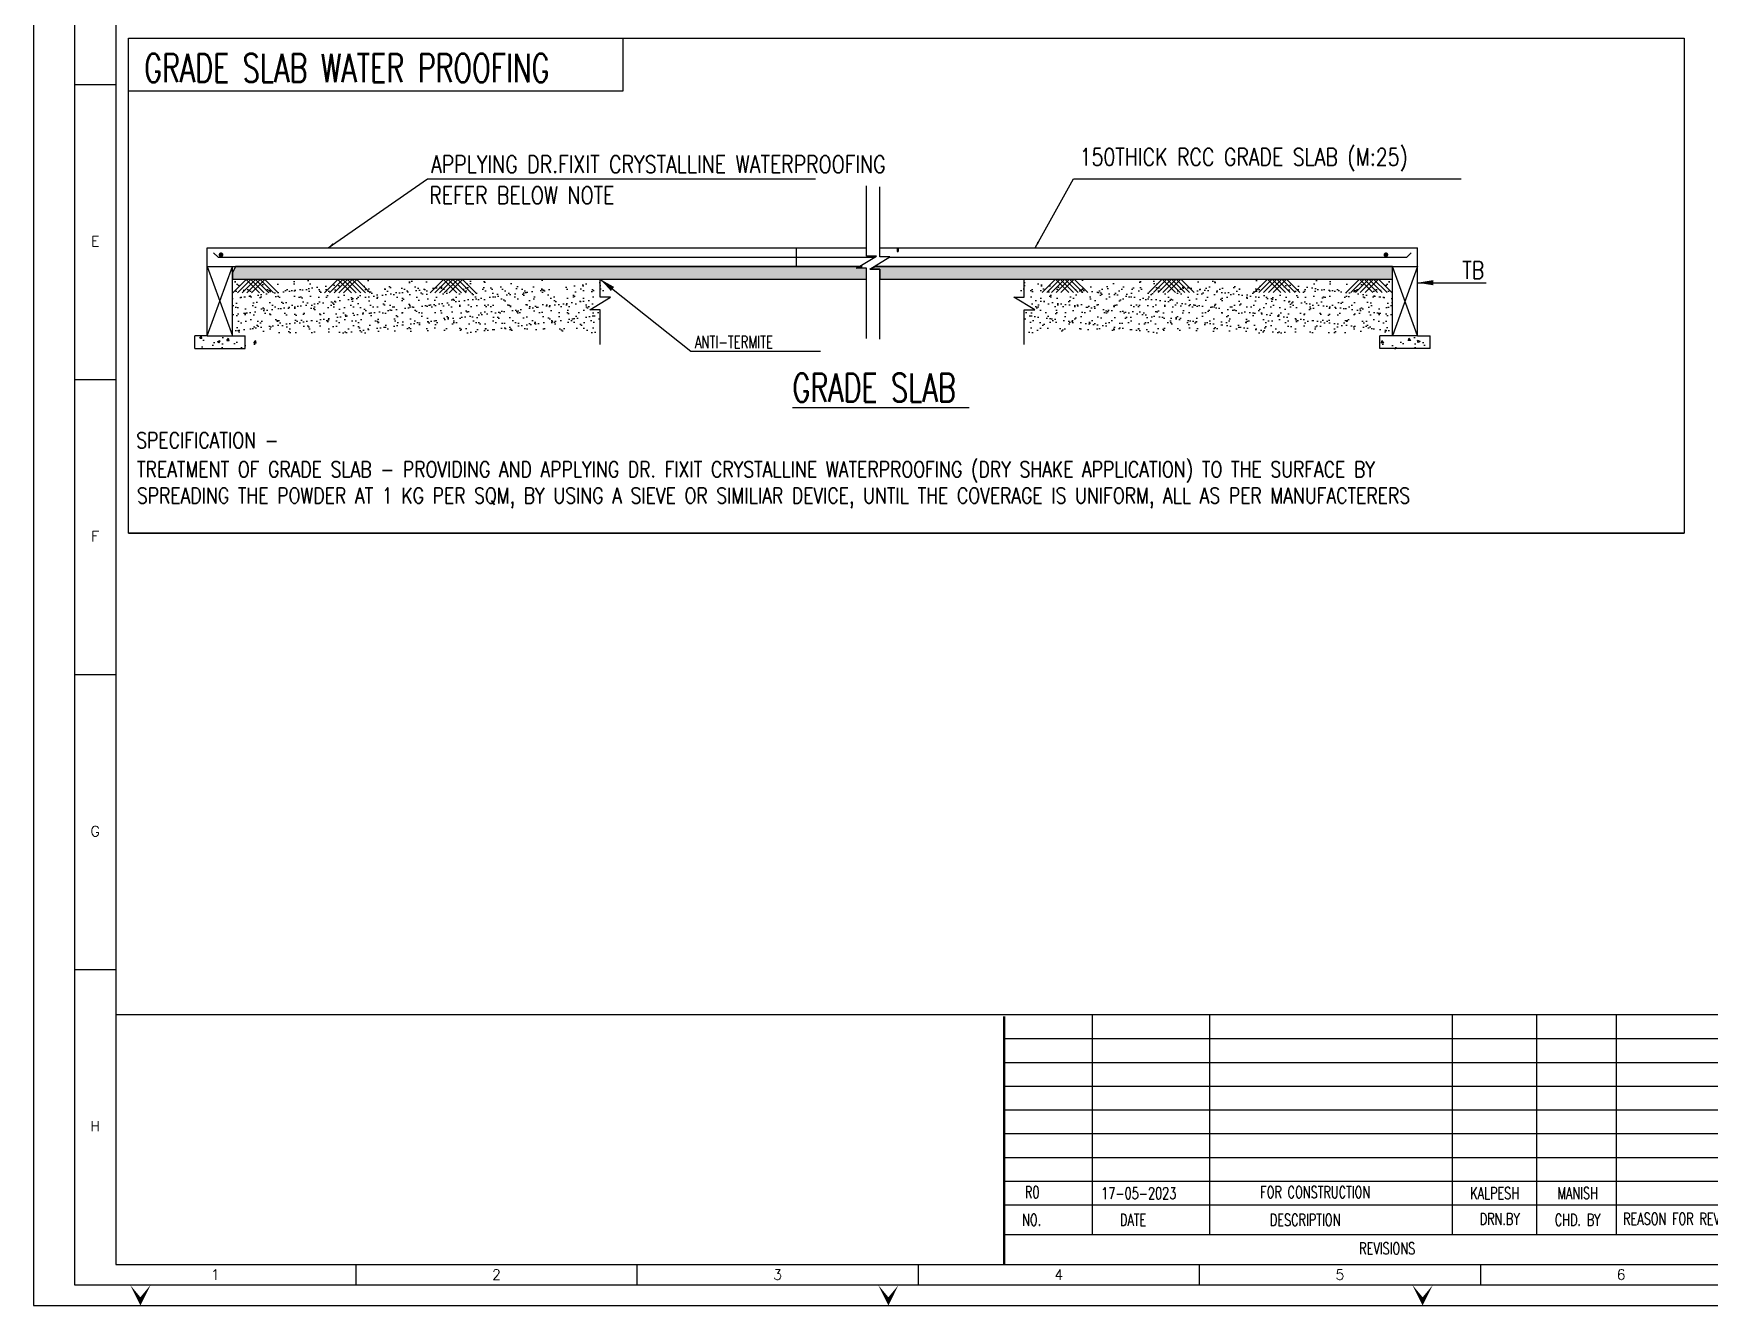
# Model space of a CAD drawing. Header units: inches. Extents: x 119838 to 336563, y 211485 to 250849.
# Drawn here: x 182611 to 209240, y 211780 to 231982 of the extents above; entities that cross this region are included whole.
import ezdxf
from ezdxf.enums import TextEntityAlignment as Align

# ---------------------------------------------------------------- set-up
doc = ezdxf.new("R2010")
doc.units = ezdxf.units.IN
doc.header["$MEASUREMENT"] = 0
doc.linetypes.add('HIDDEN', pattern=[0.375, 0.25, -0.125])
for name, color, linetype in [('BEAM', 4, 'Continuous'), ('LINE CUT', 8, 'Continuous'), ('LINE WORK', 4, 'Continuous'), ('NORMAL TEXT', 4, 'Continuous'), ('PNA', 8, 'Continuous'), ('R.C.C. STRUCTURE', 4, 'Continuous'), ('S-CONCRET LINE', 4, 'Continuous'), ('S-DIM-1', 5, 'Continuous'), ('S-PCC', 9, 'Continuous'), ('S-REINFORCEMENT', 6, 'Continuous'), ('S-TEXT-1', 4, 'Continuous'), ('S-TITIL', 6, 'Continuous'), ('STEEL PLATE', 3, 'Continuous'), ('TEXT (SHEET)', 4, 'Continuous')]:
    doc.layers.add(name, color=color, linetype=linetype)
doc.styles.add('ROMANS', font='simplex.shx', dxfattribs={"width": 0.7})
doc.dimstyles.new('dim100', dxfattribs={"dimtxt": 250, "dimasz": 250, "dimexe": 200, "dimexo": 200, "dimgap": 100, "dimtad": 1, "dimdec": 0, "dimzin": 0, "dimdsep": 46, "dimtxsty": 'ROMANS', "dimcen": 0, "dimclrd": 5, "dimclre": 5, "dimclrt": 4, "dimadec": 0, "dimazin": 0, "dimtfac": 1, "dimtdec": 0, "dimtix": 1, "dimtofl": 0, "dimtmove": 2, "dimatfit": 3, "dimfxl": 0, "dimtolj": 1, "dimtzin": 0, "dimlwd": -1, "dimlwe": -1, "dimarcsym": 0})
doc.dimstyles.new('INT1', dxfattribs={"dimtxt": 250, "dimasz": 250, "dimexe": 60, "dimexo": 60, "dimgap": 75, "dimtad": 1, "dimdec": 0, "dimzin": 0, "dimdsep": 46, "dimtxsty": 'ROMANS', "dimcen": -250, "dimclrd": 5, "dimclre": 5, "dimclrt": 4, "dimadec": 0, "dimazin": 0, "dimtfac": 1, "dimtdec": 0, "dimtix": 1, "dimtofl": 0, "dimtmove": 2, "dimatfit": 3, "dimfxl": 0, "dimtolj": 1, "dimtzin": 0, "dimarcsym": 0})

# ---------------------------------------------------------------- blocks, each defined once
blk = doc.blocks.new('FOLDER')
at = {"layer": 'PNA'}
for points in [[(-1250, 2500), (0, 0), (0, 1000)], [(1250, 2500), (0, 0), (0, 1000)]]:
    blk.add_solid(points, dxfattribs=at)

msp = doc.modelspace()

# ---------------------------------------------------------------- hatches: boundary and pattern name
at = {"layer": 'S-DIM-1'}
h = msp.add_hatch(dxfattribs=at)
h.set_pattern_fill('AR-CONC', color=252, scale=20)
h.set_pattern_definition([(50, (-232922.83, 47143.95), (143.452037, -12.550427), [15, -165]), (355, (-232922.83, 47143.95), (-27.750267, 150.438427), [12, -132]), (100.451444, (-232910.87, 47142.9), (115.70177, 137.888), [12.74804, -140.228422]), (46.1842, (-232922.83, 47183.95), (213.448266, -33.103856), [22.5, -247.5]), (96.635635, (-232905.04, 47181.2), (186.93239, 194.82372), [19.12207, -210.34275]), (351.184164, (-232922.83, 47183.95), (186.93239, 194.82372), [18, -198]), (21, (-232902.83, 47173.95), (119.38141, -80.523778), [15, -165]), (326, (-232902.83, 47173.95), (48.663066, 145.03001), [12, -132]), (71.451445, (-232892.88, 47167.24), (168.044475, 64.50623), [12.74804, -140.228422]), (37.5, (-232922.825, 47143.95), (2.431971, 66.578771), [0, -130.4, 0, -134, 0, -132.5]), (7.5, (-232922.825, 47143.95), (52.613907, 78.882342), [0, -76.4, 0, -127.4, 0, -50.5]), (327.5, (-232967.425, 47143.95), (106.764487, -4.5109743), [0, -50, 0, -156, 0, -207]), (317.5, (-232987.425, 47143.95), (116.637234, 20.020996), [0, -65, 0, -103.6, 0, -147])])
h.paths.add_polyline_path([(185772.5, 228180.3), (185772.5, 228080.3), (195844.7, 228080.3), (195844.7, 228253.2), (195685, 228253.2), (195777.9, 228280.3), (185820.8, 228280.3)])
h.paths.add_polyline_path([(204202.3, 228080.3), (204202.3, 228280.2), (196000.3, 228280.5), (195899.8, 228239.2), (196059.5, 228239.2), (196059.5, 228080.3)])
at = {"layer": 'S-PCC'}
h = msp.add_hatch(dxfattribs=at)
h.set_pattern_fill('AR-CONC', color=256, scale=60, style=0)
h.set_pattern_definition([(50, (-978940.63, 519931.35), (430.35611, -37.65128), [45, -495]), (355, (-978940.63, 519931.35), (-83.2508, 451.31528), [36, -396]), (100.4514, (-978904.76, 519928.2), (347.10563, 413.66373), [38.24411, -420.68527]), (46.1842, (-978940.6, 520051.35), (640.34463, -99.3114), [67.5, -742.5]), (96.6356, (-978887.26, 520043.1), (560.79762, 584.47072), [57.36617, -631.0278]), (351.1842, (-978940.6, 520051.35), (560.79717, 584.47116), [54, -594]), (21, (-978880.63, 520021.35), (358.14423, -241.57133), [45, -495]), (326, (-978880.63, 520021.35), (145.9892, 435.09003), [36, -396]), (71.4514, (-978850.8, 520001.22), (504.13358, 193.5183), [38.24411, -420.68527]), (37.5, (-978940.63, 519931.35), (7.295913, 199.736312), [0, -391.2, 0, -402, 0, -397.5]), (7.5, (-978940.63, 519931.35), (157.841722, 236.647027), [0, -229.2, 0, -382.2, 0, -151.5]), (327.5, (-979074.43, 519931.35), (320.293462, -13.532923), [0, -150, 0, -468, 0, -621]), (317.5, (-979134.43, 519931.35), (349.9117, 60.06299), [0, -195, 0, -310.8, 0, -441])])
h.paths.add_polyline_path([(186172.5, 226980.3), (186172.5, 227180.3), (185972.5, 227180.3), (185372.5, 227180.3), (185172.5, 227180.3), (185172.5, 226980.3)])
h = msp.add_hatch(dxfattribs=at)
h.set_pattern_fill('AR-CONC', color=256, scale=60, style=0)
h.set_pattern_definition([(130, (1369115.4, 519931.35), (-430.35611, -37.65128), [45, -495]), (185, (1369115.4, 519931.35), (83.2508, 451.31528), [36, -396]), (79.5486, (1369079.52, 519928.2), (-347.10563, 413.66373), [38.24411, -420.68527]), (133.8158, (1369115.4, 520051.35), (-640.34463, -99.3114), [67.5, -742.5]), (83.3644, (1369062, 520043.1), (-560.79762, 584.47072), [57.36617, -631.0278]), (188.8158, (1369115.4, 520051.35), (-560.79717, 584.47116), [54, -594]), (159, (1369055.4, 520021.35), (-358.14423, -241.57133), [45, -495]), (214, (1369055.4, 520021.35), (-145.9892, 435.09003), [36, -396]), (108.5486, (1369025.54, 520001.22), (-504.13358, 193.5183), [38.24411, -420.68527]), (142.5, (1369115.38, 519931.35), (-7.295913, 199.736312), [0, -391.2, 0, -402, 0, -397.5]), (172.5, (1369115.38, 519931.35), (-157.841722, 236.647027), [0, -229.2, 0, -382.2, 0, -151.5]), (212.5, (1369249.18, 519931.35), (-320.293462, -13.532923), [0, -150, 0, -468, 0, -621]), (222.5, (1369309.18, 519931.35), (-349.9117, 60.06299), [0, -195, 0, -310.8, 0, -441])])
h.paths.add_polyline_path([(204802.3, 226980.3), (204802.3, 227180.3), (204002.3, 227180.3), (204002.3, 226980.3)])
at = {"layer": 'S-TEXT-1'}
h = msp.add_hatch(dxfattribs=at)
h.set_pattern_fill('AR-SAND', color=8, scale=100)
h.set_pattern_definition([(37.5, (39094.34, 554373.92), (-6.299336, 192.68238), [0, -152, 0, -170, 0, -162.5]), (7.5, (39094.34, 554373.92), (176.97767, 282.2146), [0, -82, 0, -137, 0, -52.5]), (327.5, (38971.34, 554373.92), (311.41419, 0.565905), [0, -50, 0, -180, 0, -235]), (317.5, (38971.34, 554373.92), (300.61266, 87.76756), [0, -25, 0, -118, 0, -135])])
h.paths.add_polyline_path([(185772.5, 228004.1), (185772.5, 227226.8), (191614.6, 227226.8), (191614.6, 227739.4), (191448.2, 227739.4), (191780.9, 227942.1), (191614.6, 227942.1), (191614.6, 228113.8), (191551.2, 227966.8), (191450.8, 227966.8), (191382.8, 228113.8), (191319.4, 227966.8), (191219, 227966.8), (191151, 228113.8), (191087.6, 227966.8), (191043.6, 227966.8), (191081.1, 227929.3), (190968.6, 227816.8), (190818.6, 227966.8), (190755.4, 227966.8), (190687.4, 228113.8), (190624.1, 227966.8), (190523.6, 227966.8), (190455.6, 228113.8), (190392.3, 227966.8), (190291.8, 227966.8), (190223.8, 228113.8), (190160.5, 227966.8), (190060, 227966.8), (189992, 228113.8), (189928.7, 227966.8), (189828.2, 227966.8), (189760.2, 228113.8), (189696.9, 227966.8), (189596.4, 227966.8), (189528.4, 228113.8), (189465.1, 227966.8), (189425.3, 227966.8), (189275.3, 227816.8), (189162.8, 227929.3), (189200.3, 227966.8), (189132.9, 227966.8), (189064.8, 228113.8), (189001.5, 227966.8), (188901.1, 227966.8), (188833.1, 228113.8), (188769.7, 227966.8), (188669.3, 227966.8), (188601.3, 228113.8), (188537.9, 227966.8), (188437.5, 227966.8), (188369.5, 228113.8), (188306.1, 227966.8), (188205.7, 227966.8), (188137.7, 228113.8), (188074.3, 227966.8), (187973.9, 227966.8), (187905.9, 228113.8), (187842.5, 227966.8), (187748.8, 227966.8), (187598.8, 227816.8), (187486.3, 227929.3), (187523.8, 227966.8), (187510.3, 227966.8), (187442.3, 228113.8), (187378.9, 227966.8), (187278.5, 227966.8), (187210.5, 228113.8), (187147.1, 227966.8), (187046.7, 227966.8), (186978.7, 228113.8), (186915.3, 227966.8), (186814.9, 227966.8), (186746.9, 228113.8), (186683.6, 227966.8), (186583.1, 227966.8), (186515.1, 228113.8), (186451.8, 227966.8), (186351.3, 227966.8), (186283.3, 228113.8), (186220, 227966.8), (186212.7, 227966.8), (186250.2, 227929.3), (186137.7, 227816.8), (185987.7, 227966.8), (185887.7, 227966.8), (185819.7, 228113.8)])
h = msp.add_hatch(dxfattribs=at)
h.set_pattern_fill('AR-SAND', color=8, scale=100)
h.set_pattern_definition([(142.5, (350872.52, 554373.92), (6.299336, 192.68238), [0, -152, 0, -170, 0, -162.5]), (172.5, (350872.52, 554373.92), (-176.97767, 282.2146), [0, -82, 0, -137, 0, -52.5]), (212.5, (350995.52, 554373.92), (-311.41419, 0.565905), [0, -50, 0, -180, 0, -235]), (222.5, (350995.52, 554373.92), (-300.61266, 87.76756), [0, -25, 0, -118, 0, -135])])
h.paths.add_polyline_path([(204202.3, 227226.8), (204202.3, 227985.8), (204147.1, 228113.8), (204079.1, 227966.8), (203979.2, 227966.8), (203829.2, 227816.8), (203716.7, 227929.3), (203754.2, 227966.8), (203746.9, 227966.8), (203683.5, 228113.8), (203615.5, 227966.8), (203515.1, 227966.8), (203451.7, 228113.8), (203383.7, 227966.8), (203283.3, 227966.8), (203220, 228113.8), (203151.9, 227966.8), (203051.5, 227966.8), (202988.2, 228113.8), (202920.2, 227966.8), (202819.7, 227966.8), (202756.4, 228113.8), (202688.4, 227966.8), (202587.9, 227966.8), (202524.6, 228113.8), (202456.6, 227966.8), (202443, 227966.8), (202480.5, 227929.3), (202368, 227816.8), (202218, 227966.8), (202124.3, 227966.8), (202061, 228113.8), (201993, 227966.8), (201892.5, 227966.8), (201829.2, 228113.8), (201761.2, 227966.8), (201660.7, 227966.8), (201597.4, 228113.8), (201529.4, 227966.8), (201429, 227966.8), (201365.6, 228113.8), (201297.6, 227966.8), (201197.2, 227966.8), (201133.8, 228113.8), (201065.8, 227966.8), (200965.4, 227966.8), (200902, 228113.8), (200834, 227966.8), (200766.6, 227966.8), (200804.1, 227929.3), (200691.6, 227816.8), (200541.6, 227966.8), (200501.8, 227966.8), (200438.4, 228113.8), (200370.4, 227966.8), (200270, 227966.8), (200206.6, 228113.8), (200138.6, 227966.8), (200038.2, 227966.8), (199974.8, 228113.8), (199906.8, 227966.8), (199806.4, 227966.8), (199743, 228113.8), (199675, 227966.8), (199574.6, 227966.8), (199511.2, 228113.8), (199443.2, 227966.8), (199342.8, 227966.8), (199279.5, 228113.8), (199211.4, 227966.8), (199148.2, 227966.8), (198998.2, 227816.8), (198885.7, 227929.3), (198923.2, 227966.8), (198879.2, 227966.8), (198815.9, 228113.8), (198747.9, 227966.8), (198647.4, 227966.8), (198584.1, 228113.8), (198516.1, 227966.8), (198415.6, 227966.8), (198352.3, 228113.8), (198352.3, 227942.1), (198185.9, 227942.1), (198518.6, 227739.4), (198352.3, 227739.4), (198352.3, 227226.8)])

# ---------------------------------------------------------------- linework, layer by layer
at = {"color": 1}
for p, q in [((236874.7, 216396.6), (183917, 216396.6)), ((198035.8, 213375.5), (211213, 213375.5)), ((198035.8, 212905.9), (211165.3, 212905.9))]:
    msp.add_line(p, q, dxfattribs=at)
at = {"color": 5, "linetype": 'ByBlock', "lineweight": -2}
for p, q in [((199437.1, 212905.9), (199437.1, 216396.6)), ((201300.6, 212905.9), (201300.6, 216396.6)), ((205155.2, 212905.9), (205155.2, 216396.6)), ((206497.8, 212905.9), (206497.8, 216396.6)), ((207761.4, 212905.9), (207761.4, 216396.6)), ((198035.8, 216018.9), (211165.3, 216018.9)), ((198035.8, 215641.3), (211165.3, 215641.3)), ((198035.8, 215263.7), (211165.3, 215263.7)), ((198035.8, 214886), (211165.3, 214886)), ((198035.8, 214508.4), (211165.3, 214508.4)), ((198035.8, 214130.8), (211165.3, 214130.8)), ((198035.8, 213753.1), (211165.3, 213753.1))]:
    msp.add_line(p, q, dxfattribs=at)
at = {"flags": 128}
msp.add_lwpolyline([(182611.1, 211779.7), (237527.7, 211779.7), (237527.7, 250411.2), (182611.1, 250411.2)], close=True, dxfattribs=at)
at = {"color": 1, "const_width": 37.6, "elevation": 0}
msp.add_lwpolyline([(198035.8, 212414.5), (198035.8, 216369.4)], dxfattribs=at)
at = {"layer": 'BEAM', "color": 0}
for points in [[(184122, 231906.6), (191973.9, 231906.6), (191973.9, 231067.2), (184122, 231067.2)], [(184122, 231906.6), (208835.6, 231906.6), (208835.6, 224045.3), (184122, 224045.3)]]:
    msp.add_lwpolyline(points, close=True, dxfattribs=at)
at = {"layer": 'BEAM', "color": 8}
for points in [[(185772.5, 228180.3), (185772.5, 228080.3), (195844.7, 228080.3), (195844.7, 228253.2), (195685, 228253.2), (195777.9, 228280.3), (185820.8, 228280.3)], [(204202.3, 228080.3), (204202.3, 228280.2), (196000.3, 228280.5), (195899.8, 228239.2), (196059.5, 228239.2), (196059.5, 228080.3), (204202.3, 228080.3)]]:
    msp.add_lwpolyline(points, close=True, dxfattribs=at)
at = {"layer": 'LINE CUT'}
for points in [[(195844.7, 227140.3), (195844.7, 228253.2), (195685, 228253.2), (196004.4, 228447.7), (195844.7, 228447.7), (195844.7, 229560.6)], [(196059.5, 227126.3), (196059.5, 228239.2), (195899.8, 228239.2), (196219.2, 228433.7), (196059.5, 228433.7), (196059.5, 229546.6)], [(191614.6, 227044.3), (191614.6, 227592.9), (191448.2, 227592.9), (191780.9, 227795.6), (191614.6, 227795.6), (191614.6, 228070)], [(198352.3, 227044.3), (198352.3, 227592.9), (198518.6, 227592.9), (198185.9, 227795.6), (198352.3, 227795.6), (198352.3, 228080.3)]]:
    msp.add_lwpolyline(points, dxfattribs=at)
at = {"layer": 'LINE WORK', "color": 0, "linetype": 'Continuous'}
msp.add_line((184122, 224045.3), (208835.6, 224045.3), dxfattribs=at)
at = {"layer": 'PNA'}
for p, q in [((183264, 231173.5), (183917, 231173.5)), ((183264, 226488.3), (183917, 226488.3)), ((183264, 221803.1), (183917, 221803.1)), ((183264, 217117.9), (183917, 217117.9)), ((187731.6, 212432.7), (187731.6, 212106.2)), ((192199.2, 212432.7), (192199.2, 212106.2)), ((196666.7, 212432.7), (196666.7, 212106.2)), ((201134.3, 212432.7), (201134.3, 212106.2)), ((205601.8, 212432.7), (205601.8, 212106.2))]:
    msp.add_line(p, q, dxfattribs=at)
at = {"layer": 'PNA', "color": 1}
for points in [[(183264, 212106.2), (237201.2, 212106.2), (237201.2, 250084.7), (183264, 250084.7)], [(183917, 212432.7), (236874.7, 212432.7), (236874.7, 249758.2), (183917, 249758.2)]]:
    msp.add_lwpolyline(points, close=True, dxfattribs=at)
at = {"layer": 'R.C.C. STRUCTURE'}
for p, q in [((185372.5, 227180.3), (185372.5, 228580.3)), ((185372.5, 228580.3), (195844.7, 228580.3)), ((196059.5, 228580.3), (204602.3, 228580.3)), ((204602.3, 227180.3), (204602.3, 228580.3)), ((185372.5, 228280.3), (195729.6, 228280.3)), ((185772.5, 227180.3), (185772.5, 228280.3)), ((195967.4, 228280.3), (204602.3, 228280.3)), ((204202.3, 227180.3), (204202.3, 228280.3)), ((185772.5, 228080.3), (195844.7, 228080.3)), ((196059.5, 228080.3), (204202.3, 228080.3)), ((185372.5, 227180.3), (185772.5, 227180.3)), ((204602.3, 227180.3), (204202.3, 227180.3))]:
    msp.add_line(p, q, dxfattribs=at)
at = {"layer": 'R.C.C. STRUCTURE', "linetype": 'HIDDEN', "ltscale": 0.5}
msp.add_line((194732.5, 228280.3), (194732.5, 228580.3), dxfattribs=at)
at = {"layer": 'R.C.C. STRUCTURE', "color": 8}
for p, q in [((185372.5, 228280.3), (185772.5, 227180.3)), ((185372.5, 227180.3), (185772.5, 228280.3)), ((204602.3, 228280.3), (204202.3, 227180.3)), ((204602.3, 227180.3), (204202.3, 228280.3))]:
    msp.add_line(p, q, dxfattribs=at)
at = {"layer": 'S-CONCRET LINE'}
for p, q in [((196334.3, 228580.3), (196350.3, 228580.3)), ((196334.3, 228580.3), (196334.3, 228520.3)), ((196334.3, 228520.3), (196350.3, 228520.3)), ((196350.3, 228580.3), (196350.3, 228520.3))]:
    msp.add_line(p, q, dxfattribs=at)
at = {"layer": 'S-PCC'}
for p, q in [((185172.5, 226980.3), (185172.5, 227180.3)), ((185372.5, 227180.3), (185172.5, 227180.3)), ((185772.5, 227180.3), (185972.5, 227180.3)), ((185972.5, 226980.3), (185972.5, 227180.3)), ((204002.3, 226980.3), (204002.3, 227180.3)), ((204202.3, 227180.3), (204002.3, 227180.3)), ((204602.3, 227180.3), (204802.3, 227180.3)), ((204802.3, 226980.3), (204802.3, 227180.3)), ((185172.5, 226980.3), (185972.5, 226980.3)), ((204802.3, 226980.3), (204002.3, 226980.3))]:
    msp.add_line(p, q, dxfattribs=at)
for points in [[(185775.5, 227865.4), (185987.7, 228077.5), (186199.8, 227865.4)], [(185850.5, 227865.4), (186062.7, 228077.5), (186274.8, 227865.4)], [(185925.5, 227865.4), (186137.7, 228077.5), (186349.8, 227865.4)], [(186000.5, 227865.4), (186212.7, 228077.5), (186424.8, 227865.4)], [(186075.5, 227865.4), (186287.7, 228077.5), (186499.8, 227865.4)], [(187236.7, 227865.4), (187448.8, 228077.5), (187661, 227865.4)], [(187311.7, 227865.4), (187523.8, 228077.5), (187736, 227865.4)], [(187386.7, 227865.4), (187598.8, 228077.5), (187811, 227865.4)], [(187461.7, 227865.4), (187673.8, 228077.5), (187886, 227865.4)], [(187536.7, 227865.4), (187748.8, 228077.5), (187961, 227865.4)], [(188913.1, 227865.4), (189125.3, 228077.5), (189337.4, 227865.4)], [(188988.1, 227865.4), (189200.3, 228077.5), (189412.4, 227865.4)], [(189063.1, 227865.4), (189275.3, 228077.5), (189487.4, 227865.4)], [(189138.1, 227865.4), (189350.3, 228077.5), (189562.4, 227865.4)], [(189213.1, 227865.4), (189425.3, 228077.5), (189637.4, 227865.4)], [(199060.4, 227868.2), (198848.2, 228080.3), (198636.1, 227868.2)], [(199135.4, 227868.2), (198923.2, 228080.3), (198711.1, 227868.2)], [(199210.4, 227868.2), (198998.2, 228080.3), (198786.1, 227868.2)], [(199285.4, 227868.2), (199073.2, 228080.3), (198861.1, 227868.2)], [(199360.4, 227868.2), (199148.2, 228080.3), (198936.1, 227868.2)], [(200753.7, 227868.2), (200541.6, 228080.3), (200329.5, 227868.2)], [(200828.7, 227868.2), (200616.6, 228080.3), (200404.5, 227868.2)], [(200903.7, 227868.2), (200691.6, 228080.3), (200479.5, 227868.2)], [(200978.7, 227868.2), (200766.6, 228080.3), (200554.5, 227868.2)], [(201053.7, 227868.2), (200841.6, 228080.3), (200629.5, 227868.2)], [(202430.1, 227868.2), (202218, 228080.3), (202005.9, 227868.2)], [(202505.1, 227868.2), (202293, 228080.3), (202080.9, 227868.2)], [(202580.1, 227868.2), (202368, 228080.3), (202155.9, 227868.2)], [(202655.1, 227868.2), (202443, 228080.3), (202230.9, 227868.2)], [(202730.1, 227868.2), (202518, 228080.3), (202305.9, 227868.2)], [(203891.3, 227868.2), (203679.2, 228080.3), (203467.1, 227868.2)], [(203966.3, 227868.2), (203754.2, 228080.3), (203542.1, 227868.2)], [(204041.3, 227868.2), (203829.2, 228080.3), (203617.1, 227868.2)], [(204116.3, 227868.2), (203904.2, 228080.3), (203692.1, 227868.2)], [(204191.3, 227868.2), (203979.2, 228080.3), (203767.1, 227868.2)]]:
    msp.add_lwpolyline(points, dxfattribs=at)
at = {"layer": 'S-REINFORCEMENT'}
for p, q in [((185543.2, 228430.3), (185472.5, 228501)), ((204431.6, 228430.3), (204502.3, 228501)), ((185543.2, 228430.3), (195975.8, 228430.3)), ((196213.6, 228430.3), (204431.6, 228430.3))]:
    msp.add_line(p, q, dxfattribs=at)
at = {"layer": 'S-REINFORCEMENT', "const_width": 37.5}
for points in [[(185609.1, 228467.8, -1), (185571.6, 228467.8, -1)], [(204080.1, 228467.8, 1), (204117.6, 228467.8, 1)]]:
    msp.add_lwpolyline(points, format="xyb", close=True, dxfattribs=at)

# ---------------------------------------------------------------- block references
at = {"layer": 'PNA', "xscale": 0.1305983776706629, "yscale": 0.1305983776706629, "zscale": 0.1305983776706629}
for p in [(184308.8, 211779.7), (196193.3, 211779.7), (204682.2, 211779.7)]:
    msp.add_blockref('FOLDER', p, dxfattribs=at)

# ---------------------------------------------------------------- texts
at = {"layer": 'BEAM', "color": 0, "insert": (184368.5, 231659.6), "char_height": 450, "width": 9895.95, "attachment_point": 1, "style": 'ROMANS'}
msp.add_mtext('GRADE SLAB WATER PROOFING', dxfattribs=at)
at = {"layer": 'NORMAL TEXT', "insert": (193117.5, 227178.8), "char_height": 194.444, "width": 9288.811, "attachment_point": 1, "style": 'ROMANS'}
msp.add_mtext('ANTI-TERMITE', dxfattribs=at)
at = {"layer": 'PNA', "style": 'ROMANS'}
for s, p in [('E', (183590.5, 228682.8)), ('F', (183590.5, 223997.6)), ('G', (183590.5, 219312.4)), ('H', (183590.5, 214627.2)), ('1', (185498.4, 212269.4)), ('2', (189965.9, 212269.4)), ('3', (194433.5, 212269.4)), ('4', (198901, 212269.4)), ('5', (203368.6, 212269.4)), ('6', (207836.1, 212269.4))]:
    msp.add_text(s, height=163.2, dxfattribs=at).set_placement(p, align=Align.MIDDLE)
at = {"layer": 'S-TEXT-1', "style": 'ROMANS', "width": 0.8}
for s, p in [('150THICK RCC GRADE SLAB (M:25)', (199233.8, 230022.8)), ('APPLYING DR.FIXIT CRYSTALLINE WATERPROOFING', (188928.5, 229905.1)), ('REFER BELOW NOTE', (188899.5, 229413.3)), ('TB', (205313.2, 228224.1))]:
    msp.add_text(s, height=275, dxfattribs=at).set_placement(p, align=Align.MIDDLE_LEFT)
for s, p in [('SPECIFICATION - ', (184244.9, 225396.4)), ('TREATMENT OF GRADE SLAB - PROVIDING AND APPLYING DR. FIXIT CRYSTALLINE WATERPROOFING (DRY SHAKE APPLICATION) TO THE SURFACE BY', (184254.8, 224935.4)), ('SPREADING THE POWDER AT 1 KG PER SQM, BY USING A SIEVE OR SIMILIAR DEVICE, UNTIL THE COVERAGE IS UNIFORM, ALL AS PER MANUFACTERERS', (184254.8, 224518.7))]:
    msp.add_text(s, height=250, dxfattribs=at).set_placement(p)
at = {"layer": 'S-TITIL', "style": 'ROMANS', "width": 0.7}
msp.add_text('%%UGRADE SLAB ', height=450, dxfattribs=at).set_placement((194669.5, 226132.2))
at = {"layer": 'TEXT (SHEET)', "color": 4, "style": 'ROMANS', "width": 0.7}
for s, height, p in [('R0', 187.86, (198479, 213578.4)), ('17-05-2023', 187.86, (200172.2, 213561.8)), ('KALPESH', 187.86, (205826.5, 213564.3, 0)), ('MANISH', 187.86, (207145.2, 213564.3, 0)), ('NO.', 187.86, (198470.8, 213140.7)), ('DATE', 187.86, (200081.4, 213140.7)), ('DESCRIPTION', 187.856, (202815.5, 213140.7)), ('CHD. BY', 187.86, (207145.2, 213140.7)), ('REVISIONS', 187.86, (204119, 212686.8))]:
    msp.add_text(s, height=height, dxfattribs=at).set_placement(p, align=Align.MIDDLE_CENTER)
for s, height, p in [('FOR CONSTRUCTION', 187.856, (202102.2, 213486.2)), ('DRN.BY', 187.86, (205588.2, 213060.4)), ('REASON FOR REVISION', 187.856, (207867.1, 213062.7))]:
    msp.add_text(s, height=height, dxfattribs=at).set_placement(p)

# ---------------------------------------------------------------- leaders
at = {"layer": 'LINE WORK'}
msp.add_leader([(191614.6, 228080.3), (193054.6, 226934.5), (195113.7, 226934.5)], dimstyle='dim100', override={"dimgap": 100, "dimtad": 0, "dimarcsym": 1}, dxfattribs=at)
at = {"layer": 'STEEL PLATE'}
for points, override in [([(187292.2, 228580.3), (188872.5, 229676), (195033.7, 229676)], {"dimasz": 100, "dimtad": 0, "dimfxl": 60, "dimarcsym": 1}), ([(198525.5, 228580.3), (199133.8, 229676), (205295.1, 229676)], {"dimasz": 100, "dimtad": 0, "dimfxl": 60, "dimarcsym": 1}), ([(204602.3, 228024.1), (205692.3, 228024.1)], {"dimgap": 75, "dimtad": 0, "dimfxl": 60, "dimarcsym": 1})]:
    msp.add_leader(points, dimstyle='INT1', override=override, dxfattribs=at)

doc.saveas('drawing.dxf')
